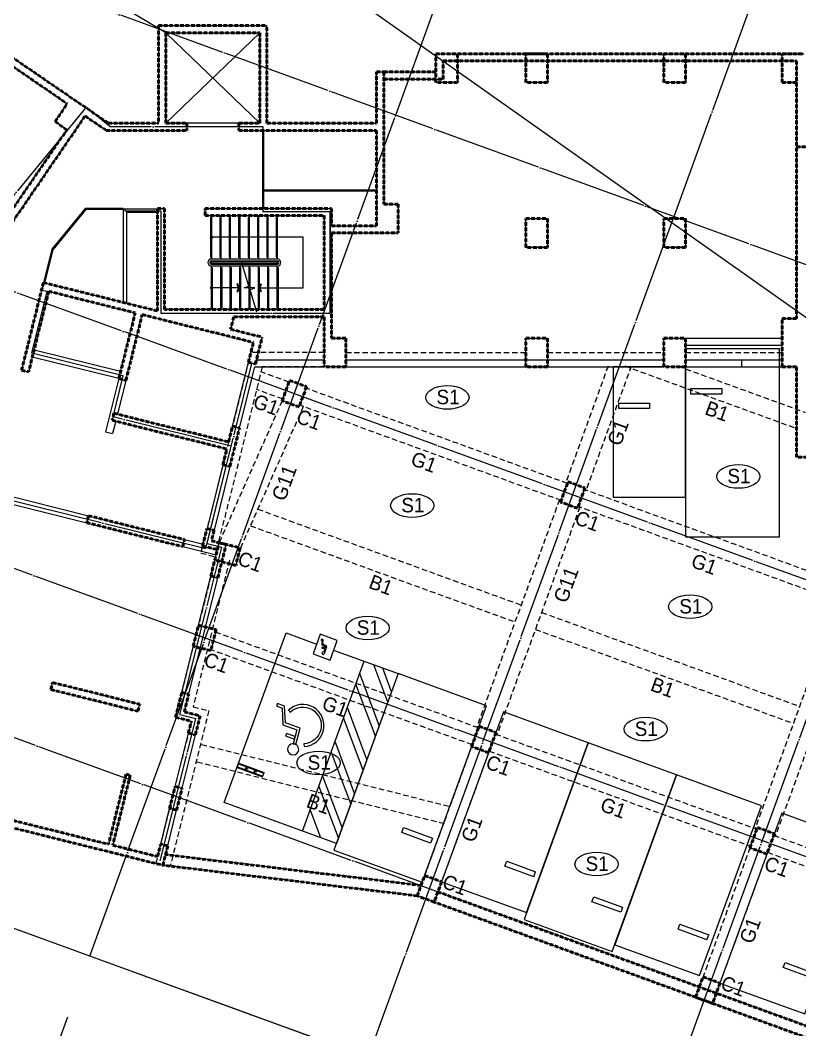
# Model space of a CAD drawing. Extents: x -1102843 to -728745, y -1929973 to -1633103.
# Drawn here: x -1026664 to -1005085, y -1843439 to -1815493 of the extents above; entities that cross this region are included whole.
import ezdxf
from ezdxf.enums import TextEntityAlignment as Align

# ---------------------------------------------------------------- set-up
doc = ezdxf.new("R2010")
doc.units = 0
doc.header["$LTSCALE"] = 100
doc.header["$MEASUREMENT"] = 0
for name, pattern in [('CEN', [62, 60, -1, 0, -1]), ('HID', [2.3, 1.5, -0.8]), ('HIDDEN', [0.375, 0.25, -0.125])]:
    doc.linetypes.add(name, pattern=pattern)
doc.layers.get('0').update_dxf_attribs({"linetype": 'CONTINUOUS'})
doc.layers.get('DEFPOINTS').update_dxf_attribs({"color": 114, "linetype": 'CONTINUOUS'})
for name, color, linetype, plot in [('!!0', 240, 'CONTINUOUS', False), ('!!0-비내력(경량_출력금지)', 91, 'CONTINUOUS', False), ('!!0-비내력벽(조적_출력금지)', 92, 'CONTINUOUS', False), ('DEFPOINT', 135, 'CONTINUOUS', False)]:
    doc.layers.add(name, color=color, linetype=linetype, plot=plot)
for name, color, linetype in [('!!0-BEAM', 6, 'HID'), ('!!0-BEAM-N', 1, 'HIDDEN'), ('!!0-Cen', 174, 'CEN'), ('!!0-COLUMN-N', 2, 'CONTINUOUS'), ('!!0-END', 253, 'CONTINUOUS'), ('!!0-GIRDER', 3, 'HID'), ('!!0-GIRDER-N', 3, 'CONTINUOUS'), ('!!0-OPEN', 1, 'CONTINUOUS'), ('!!0-WALL', 2, 'CONTINUOUS'), ('000_주차라인', 251, 'CONTINUOUS'), ('7DIM', 7, 'CONTINUOUS'), ('Dim', 7, 'CONTINUOUS')]:
    doc.layers.add(name, color=color, linetype=linetype)
doc.layers.add('!!0-하부골조', color=5, linetype='HIDDEN', lineweight=50)
doc.styles.add('굴림', font='gulim.ttc')
doc.styles.add('나눔고딕', font='gulim.ttc')
doc.styles.add('돋움', font='gulim.ttc', dxfattribs={"width": 0.8})
doc.dimstyles.new('DIM1', dxfattribs={"dimscale": 300, "dimtxt": 3, "dimasz": 1, "dimexe": 2, "dimexo": 3, "dimgap": 1.1, "dimtad": 1, "dimdec": 0, "dimdsep": 46, "dimtxsty": '돋움', "dimblk": 'DIMDOT', "dimcen": 1.25, "dimclrd": 256, "dimclre": 7, "dimclrt": 20, "dimadec": 0, "dimazin": 0, "dimtfac": 1, "dimtdec": 0, "dimtix": 1, "dimtmove": 2, "dimatfit": 2, "dimfxl": 1, "dimtolj": 1, "dimarcsym": 0})

# ---------------------------------------------------------------- blocks, each defined once
blk = doc.blocks.new('DIMDOT')
at = {"layer": '7DIM'}
blk.add_line((-1.5, 0), (1.5, 0), dxfattribs=at)
for radius in [0.6, 0.28]:
    blk.add_circle((0, 0), radius, dxfattribs=at)
blk = doc.blocks.new('*D395')
at = {"layer": 'DEFPOINTS', "color": 0, "transparency": 16777216}
for p in [(-1024741, -1841397, 0), (-1017035, -1844201, 0), (-1020113, -1852659)]:
    blk.add_point(p, dxfattribs=at)
at = {"layer": 'Dim', "color": 7, "lineweight": -2, "transparency": 16777216}
for p, q in [((-1025356, -1843088), (-1028229, -1850982)), ((-1017651, -1845893), (-1020524, -1853786))]:
    blk.add_line(p, q, dxfattribs=at)
at = {"layer": 'Dim', "lineweight": -2, "transparency": 16777216}
blk.add_line((-1027255, -1850059), (-1020677, -1852453), dxfattribs=at)
at = {"layer": 'Dim', "lineweight": -2, "transparency": 16777216, "xscale": 600, "yscale": 600, "zscale": 600}
for p, rotation in [((-1027819, -1849854), 160.0000000027658), ((-1020113, -1852659), 340.0000000027657)]:
    blk.add_blockref('DIMDOT', p, dxfattribs=dict(at, rotation=rotation))
at = {"layer": 'Dim', "color": 3, "transparency": 16777216, "insert": (-1023483, -1849930), "char_height": 1500, "attachment_point": 5, "rotation": 340, "style": '굴림'}
blk.add_mtext('\\A1;8200', dxfattribs=at)
blk = doc.blocks.new('*D399')
at = {"layer": 'DEFPOINTS', "color": 0, "transparency": 16777216}
for p in [(-1024741, -1841397, 0), (-920247, -1879429, 0), (-924693, -1891645)]:
    blk.add_point(p, dxfattribs=at)
at = {"layer": 'Dim', "color": 7, "lineweight": -2, "transparency": 16777216}
for p, q in [((-1025356, -1843088), (-1029597, -1854740)), ((-920862, -1881121), (-925103, -1892773))]:
    blk.add_line(p, q, dxfattribs=at)
at = {"layer": 'Dim', "lineweight": -2, "transparency": 16777216}
blk.add_line((-1028623, -1853818), (-925257, -1891440), dxfattribs=at)
at = {"layer": 'Dim', "lineweight": -2, "transparency": 16777216, "xscale": 600, "yscale": 600, "zscale": 600}
for p, rotation in [((-1029187, -1853613), 160.0000000027339), ((-924693, -1891645), 340.0000000027339)]:
    blk.add_blockref('DIMDOT', p, dxfattribs=dict(at, rotation=rotation))
at = {"layer": 'Dim', "color": 3, "transparency": 16777216, "insert": (-976457, -1871303), "char_height": 1500, "attachment_point": 5, "rotation": 340, "style": '굴림'}
blk.add_mtext('\\A1;111200', dxfattribs=at)

msp = doc.modelspace()

# ---------------------------------------------------------------- linework, layer by layer
at = {"layer": '!!0', "color": 7}
msp.add_line((-1102843, -1754472.2), (-854660.4, -1929972.8), dxfattribs=at)
at = {"layer": '!!0'}
msp.add_line((-1022634.5, -1815841.7, 0), (-1096727, -1771479.9), dxfattribs=at)
at = {"layer": '!!0-BEAM'}
for p, q in [((-1009924.3, -1825064.1, 0), (-1005177.5, -1826791.8, 0)), ((-1008462.4, -1825064.1, 0), (-1004935.5, -1826347.9, 0)), ((-1020089, -1829026.6, 0), (-1012797.2, -1831680.6, 0)), ((-1020292.6, -1829484.6, 0), (-1012968.2, -1832150.4, 0)), ((-1012233.4, -1831885.8, 0), (-1005091.8, -1834485.1, 0)), ((-1012404.4, -1832355.6, 0), (-1005262.8, -1834955, 0)), ((-1014800.4, -1837253.9, 0), (-1021674.6, -1835540, 0)), ((-1014921.3, -1837739.1, 0), (-1021795.6, -1836025.1, 0))]:
    msp.add_line(p, q, dxfattribs=at)
at = {"layer": '!!0-Cen', "ltscale": 0.5}
for p, q in [((-1024740.6, -1841396.7, 0), (-1004835.1, -1786706.6, 0)), ((-1017035.1, -1844201.3, 0), (-997129.6, -1789511.2, 0)), ((-1009329.7, -1847005.8, 0), (-989424.1, -1792315.7, 0)), ((-907444.7, -1857734.5, 0), (-1040420.6, -1809335.2, 0)), ((-910249.2, -1865440, 0), (-1043225.1, -1817040.7, 0)), ((-1018087.5, -1820801.7, 0), (-1018087.5, -1823601.7, 0)), ((-912711.8, -1872205.8, 0), (-1045687.7, -1823806.5, 0)), ((-1021492.8, -1829974.3), (-1020250.5, -1824991.7)), ((-991280.9, -1848291.4, 0), (-1047192.6, -1827941.2, 0)), ((-1022241.7, -1834714), (-1021085.3, -1830075.9)), ((-1021492.8, -1829974.3), (-1021085.3, -1830075.9)), ((-1022787.2, -1838762.2), (-1021805, -1834822.8)), ((-1022241.7, -1834714), (-1021805, -1834822.8)), ((-918358, -1880116.8, 0), (-1023951.3, -1841684, 0))]:
    msp.add_line(p, q, dxfattribs=at)
at = {"layer": '!!0-Cen', "ltscale": 0.5, "elevation": 0}
msp.add_lwpolyline([(-1027331.4, -1828673.2), (-1021529.1, -1830119.9), (-1020822.7, -1827286.6), (-1024092.6, -1826471.3), (-1023810.7, -1825340.9), (-1026343.2, -1824709.5), (-1025918.6, -1823006.7), (-1026059.3, -1822971.6), (-1025777.1, -1821839.5), (-1024854.9, -1820716.7), (-1023767.5, -1820716.7), (-1023767.5, -1820766.7), (-1022767.5, -1820766.7), (-1022767.5, -1823601.7), (-1018087.5, -1823601.7), (-1018087.5, -1820801.7), (-1019934.5, -1820801.7), (-1019934.5, -1818441.7), (-1024173.8, -1818441.7), (-1024836.4, -1817897.5), (-1027153, -1820718.1)], dxfattribs=at)
at = {"layer": '!!0-END'}
for p, q in [((-1021367.5, -1820901.7, 0), (-1021367.5, -1822101.7, 0)), ((-1021107.5, -1820901.7, 0), (-1021107.5, -1822101.7, 0)), ((-1020847.5, -1820901.7, 0), (-1020847.5, -1822101.7, 0)), ((-1020587.5, -1820901.7, 0), (-1020587.5, -1822101.7, 0)), ((-1020327.5, -1820901.7, 0), (-1020327.5, -1822101.7, 0)), ((-1020067.5, -1820901.7, 0), (-1020067.5, -1822101.7, 0)), ((-1019807.5, -1820901.7, 0), (-1019807.5, -1822101.7, 0)), ((-1019547.5, -1820901.7, 0), (-1019547.5, -1822101.7, 0)), ((-1021367.5, -1822101.7, 0), (-1019547.5, -1822101.7, 0)), ((-1021367.5, -1822251.7, 0), (-1021367.5, -1822151.7, 0)), ((-1021367.5, -1822151.7, 0), (-1019547.5, -1822151.7, 0)), ((-1019547.5, -1822176.7, 0), (-1021367.5, -1822176.7, 0)), ((-1019547.5, -1822226.7, 0), (-1021367.5, -1822226.7, 0)), ((-1019547.5, -1822251.7, 0), (-1021367.5, -1822251.7, 0)), ((-1019547.5, -1822301.7, 0), (-1021367.5, -1822301.7, 0)), ((-1021367.5, -1823501.7, 0), (-1021367.5, -1822301.7, 0)), ((-1021107.5, -1822176.7, 0), (-1021107.5, -1822151.7, 0)), ((-1021107.5, -1822226.7, 0), (-1021107.5, -1822251.7, 0)), ((-1021107.5, -1823501.7, 0), (-1021107.5, -1822301.7, 0)), ((-1020847.5, -1822176.7, 0), (-1020847.5, -1822151.7, 0)), ((-1020847.5, -1822226.7, 0), (-1020847.5, -1822251.7, 0)), ((-1020847.5, -1823501.7, 0), (-1020847.5, -1822301.7, 0)), ((-1020587.5, -1822176.7, 0), (-1020587.5, -1822151.7, 0)), ((-1020587.5, -1822226.7, 0), (-1020587.5, -1822251.7, 0)), ((-1020587.5, -1823501.7, 0), (-1020587.5, -1822301.7, 0)), ((-1020327.5, -1822176.7, 0), (-1020327.5, -1822151.7, 0)), ((-1020327.5, -1822226.7, 0), (-1020327.5, -1822251.7, 0)), ((-1020327.5, -1823501.7, 0), (-1020327.5, -1822301.7, 0)), ((-1020067.5, -1822176.7, 0), (-1020067.5, -1822151.7, 0)), ((-1020067.5, -1822226.7, 0), (-1020067.5, -1822251.7, 0)), ((-1020067.5, -1823501.7, 0), (-1020067.5, -1822301.7, 0)), ((-1019807.5, -1822176.7, 0), (-1019807.5, -1822151.7, 0)), ((-1019807.5, -1822226.7, 0), (-1019807.5, -1822251.7, 0)), ((-1019807.5, -1823501.7, 0), (-1019807.5, -1822301.7, 0)), ((-1019547.5, -1822151.7, 0), (-1019547.5, -1822251.7, 0)), ((-1019547.5, -1823501.7, 0), (-1019547.5, -1822301.7, 0)), ((-1020587.5, -1822901.7, 0), (-1021367.5, -1822901.7, 0))]:
    msp.add_line(p, q, dxfattribs=at)
at = {"layer": '!!0-END', "elevation": 0}
for points in [[(-1022634.5, -1815841.7), (-1020034.5, -1815841.7), (-1020034.5, -1818341.7), (-1022634.5, -1818341.7)], [(-1020664.9, -1823001.4), (-1020637.5, -1823013.6), (-1020587.5, -1822901.7), (-1020637.5, -1822789.8), (-1020664.9, -1822802.1), (-1020620.4, -1822901.7)], [(-1019990.1, -1823001.4), (-1020017.5, -1823013.6), (-1020067.5, -1822901.7), (-1020017.5, -1822789.8), (-1019990.1, -1822802.1), (-1020034.6, -1822901.7)]]:
    msp.add_lwpolyline(points, close=True, dxfattribs=at)
for points in [[(-1021367.5, -1820951.7), (-1021397.5, -1820951.7), (-1021397.5, -1822051.7), (-1021367.5, -1822051.7)], [(-1021107.5, -1820951.7), (-1021137.5, -1820951.7), (-1021137.5, -1822051.7), (-1021107.5, -1822051.7)], [(-1020847.5, -1820951.7), (-1020877.5, -1820951.7), (-1020877.5, -1822051.7), (-1020847.5, -1822051.7)], [(-1020587.5, -1820951.7), (-1020617.5, -1820951.7), (-1020617.5, -1822051.7), (-1020587.5, -1822051.7)], [(-1020327.5, -1820951.7), (-1020357.5, -1820951.7), (-1020357.5, -1822051.7), (-1020327.5, -1822051.7)], [(-1020067.5, -1820951.7), (-1020097.5, -1820951.7), (-1020097.5, -1822051.7), (-1020067.5, -1822051.7)], [(-1019807.5, -1820951.7), (-1019837.5, -1820951.7), (-1019837.5, -1822051.7), (-1019807.5, -1822051.7)], [(-1019547.5, -1820951.7), (-1019577.5, -1820951.7), (-1019577.5, -1822051.7), (-1019547.5, -1822051.7)], [(-1020067.5, -1822901.7), (-1018835, -1822901.7), (-1018835, -1821501.7), (-1021367.5, -1821501.7)], [(-1021367.5, -1823451.7), (-1021337.5, -1823451.7), (-1021337.5, -1822351.7), (-1021367.5, -1822351.7)], [(-1021107.5, -1823451.7), (-1021077.5, -1823451.7), (-1021077.5, -1822351.7), (-1021107.5, -1822351.7)], [(-1020847.5, -1823451.7), (-1020817.5, -1823451.7), (-1020817.5, -1822351.7), (-1020847.5, -1822351.7)], [(-1020587.5, -1823451.7), (-1020557.5, -1823451.7), (-1020557.5, -1822351.7), (-1020587.5, -1822351.7)], [(-1020111.8, -1823576.7), (-1020302.3, -1822951.7), (-1020167.5, -1822901.7), (-1020467.5, -1822901.7), (-1020332.7, -1822851.7), (-1020538.4, -1822176.7)], [(-1020327.5, -1823451.7), (-1020297.5, -1823451.7), (-1020297.5, -1822351.7), (-1020327.5, -1822351.7)], [(-1020067.5, -1823451.7), (-1020037.5, -1823451.7), (-1020037.5, -1822351.7), (-1020067.5, -1822351.7)], [(-1019807.5, -1823451.7), (-1019777.5, -1823451.7), (-1019777.5, -1822351.7), (-1019807.5, -1822351.7)], [(-1019547.5, -1823451.7), (-1019517.5, -1823451.7), (-1019517.5, -1822351.7), (-1019547.5, -1822351.7)]]:
    msp.add_lwpolyline(points, dxfattribs=at)
at = {"layer": '!!0-END'}
for centre in [(-1021367.5, -1821501.7, 0), (-1021367.5, -1822901.7, 0)]:
    msp.add_circle(centre, 30, dxfattribs=at)
for centre, radius, start, end in [((-1021367.5, -1822201.7, 0), 100, 90, 270), ((-1021367.5, -1822201.7, 0), 50, 90, 270), ((-1019547.5, -1822201.7, 0), 100, 270, 90), ((-1019547.5, -1822201.7, 0), 50, 270, 90)]:
    msp.add_arc(centre, radius, start, end, dxfattribs=at)
at = {"layer": '!!0-GIRDER'}
for p, q in [((-1017647.5, -1824691.7, 0), (-1012667.5, -1824691.7, 0)), ((-1012067.5, -1824691.7, 0), (-1008847.5, -1824691.7, 0)), ((-1008247.5, -1824691.7, 0), (-1005577.5, -1824691.7, 0)), ((-1017647.5, -1825091.7, 0), (-1012667.5, -1825091.7, 0)), ((-1012067.5, -1825091.7, 0), (-1008847.5, -1825091.7, 0)), ((-1010389.9, -1825066.5, 0), (-1011566, -1828297.7, 0)), ((-1009751.4, -1825066.5, 0), (-1011002.1, -1828502.9, 0)), ((-1008247.5, -1825091.7, 0), (-1005577.5, -1825091.7, 0)), ((-1019224.5, -1825510.2, 0), (-1020000.2, -1825227.9, 0)), ((-1011519, -1828314.8, 0), (-1018754.6, -1825681.2, 0)), ((-1019395.5, -1825980.1, 0), (-1020121.8, -1825715.7, 0)), ((-1011690, -1828784.6, 0), (-1018925.6, -1826151.1, 0)), ((-1003813.5, -1831119.3, 0), (-1011049.1, -1828485.8, 0)), ((-1011737, -1828767.5, 0), (-1014028.5, -1835063.5, 0)), ((-1011173.2, -1828972.7, 0), (-1013464.7, -1835268.7, 0)), ((-1003984.5, -1831589.2, 0), (-1011220.1, -1828955.6, 0)), ((-1004031.5, -1831572.1, 0), (-1006323, -1837868, 0)), ((-1003467.7, -1831777.3, 0), (-1005759.2, -1838073.2, 0)), ((-1013981.5, -1835080.6, 0), (-1021260.3, -1832431.3, 0)), ((-1014152.5, -1835550.4, 0), (-1021381.9, -1832919.1)), ((-1013511.7, -1835251.6, 0), (-1006276, -1837885.1, 0)), ((-1014169.6, -1835597.4, 0), (-1015469.3, -1839168.2, 0)), ((-1013699.8, -1835768.4, 0), (-1014999.5, -1839339.2, 0)), ((-1013682.7, -1835721.4, 0), (-1006447.1, -1838355, 0)), ((-1005806.2, -1838056.1, 0), (-998570.6, -1840689.7, 0)), ((-1006464.2, -1838402, 0), (-1007763.8, -1841972.8, 0)), ((-1005977.2, -1838526, 0), (-998741.6, -1841159.5, 0)), ((-1005994.3, -1838573, 0), (-1007294, -1842143.8, 0))]:
    msp.add_line(p, q, dxfattribs=at)
at = {"layer": '!!0-GIRDER', "elevation": 0}
for points in [[(-1018247.5, -1824691.7), (-1020278.7, -1824691.7), (-1021662.4, -1830241.2), (-1021254.9, -1830342.8)], [(-1018247.5, -1825091.7), (-1019966.2, -1825091.7), (-1021177.5, -1829949.9), (-1020770, -1830051.5)], [(-1019412.6, -1826027), (-1021158.1, -1829954.7)], [(-1018827, -1826186.9), (-1020588.6, -1830150.6)], [(-1021279.1, -1830439.9), (-1022362.9, -1834786.8), (-1021926.2, -1834895.7), (-1022908.4, -1838835.1)], [(-1020866.8, -1830439.9), (-1021878, -1834495.4), (-1021441.4, -1834604.3), (-1022520.3, -1838931.8)]]:
    msp.add_lwpolyline(points, dxfattribs=at)
at = {"layer": '!!0-OPEN'}
for p, q in [((-1020034.5, -1818341.7, 0), (-1022634.5, -1815841.7, 0)), ((-1022634.5, -1818341.7, 0), (-1020034.5, -1815841.7, 0))]:
    msp.add_line(p, q, dxfattribs=at)
at = {"layer": '!!0-WALL'}
for p, q in [((-1035701.8, -1810482.5, 0), (-1024222.3, -1818341.7, 0)), ((-1029469.5, -1814991.7, 0), (-1025360.2, -1817805, 0)), ((-1022834.5, -1815641.7, 0), (-1022834.5, -1818341.7, 0)), ((-1022834.5, -1815641.7, 0), (-1019834.5, -1815641.7, 0)), ((-1019834.5, -1818341.7, 0), (-1019834.5, -1815641.7, 0)), ((-1022634.5, -1815841.7, 0), (-1022634.5, -1818341.7, 0)), ((-1022634.5, -1815841.7, 0), (-1020034.5, -1815841.7, 0)), ((-1020034.5, -1818341.7, 0), (-1020034.5, -1815841.7, 0)), ((-1015157.5, -1816921.7), (-1015157.5, -1816421.7)), ((-1015157.5, -1816421.7), (-1004977.5, -1816421.7)), ((-1015157.5, -1816921.7), (-1015157.5, -1816421.7)), ((-1015157.5, -1816421.7), (-1004977.5, -1816421.7)), ((-1015157.5, -1817221.7, 0), (-1015157.5, -1816421.7, 0)), ((-1015157.5, -1816421.7, 0), (-1014557.5, -1816421.7, 0)), ((-1014557.5, -1816421.7, 0), (-1014557.5, -1817221.7, 0)), ((-1012667.5, -1816421.7, 0), (-1012067.5, -1816421.7, 0)), ((-1012667.5, -1817221.7, 0), (-1012667.5, -1816421.7, 0)), ((-1012067.5, -1816421.7, 0), (-1012067.5, -1817221.7, 0)), ((-1008847.5, -1816421.7, 0), (-1008247.5, -1816421.7, 0)), ((-1008847.5, -1817221.7, 0), (-1008847.5, -1816421.7, 0)), ((-1008247.5, -1816421.7, 0), (-1008247.5, -1817221.7, 0)), ((-1005577.5, -1817221.7, 0), (-1005577.5, -1816421.7, 0)), ((-1005577.5, -1816421.7, 0), (-1004977.5, -1816421.7, 0)), ((-1014957.5, -1817121.7), (-1014957.5, -1816621.7)), ((-1014957.5, -1816621.7), (-1005177.5, -1816621.7)), ((-1014557.5, -1816621.7), (-1012667.5, -1816621.7)), ((-1012067.5, -1816621.7), (-1008847.5, -1816621.7)), ((-1008247.5, -1816621.7), (-1005577.5, -1816621.7)), ((-1005177.5, -1816621.7), (-1005177.5, -1819001.7)), ((-1016797.5, -1818341.7, 0), (-1016797.5, -1816921.7, 0)), ((-1016797.5, -1816921.7, 0), (-1016597.5, -1816921.7, 0)), ((-1016597.5, -1816921.7), (-1015157.5, -1816921.7)), ((-1016597.5, -1816921.7), (-1015157.5, -1816921.7)), ((-1016597.5, -1816921.7, 0), (-1016597.5, -1820581.7, 0)), ((-1016597.5, -1817121.7), (-1014957.5, -1817121.7)), ((-1014557.5, -1817221.7, 0), (-1015157.5, -1817221.7, 0)), ((-1012067.5, -1817221.7, 0), (-1012667.5, -1817221.7, 0)), ((-1008247.5, -1817221.7, 0), (-1008847.5, -1817221.7, 0)), ((-1005177.5, -1817221.7, 0), (-1005577.5, -1817221.7, 0)), ((-1005177.5, -1817221.7, 0), (-1005177.5, -1823751.7, 0)), ((-1025699.2, -1818300.1, 0), (-1025360.2, -1817805, 0)), ((-1026961, -1821205.3, 0), (-1024865.2, -1818144, 0)), ((-1024865.2, -1818144, 0), (-1024284.2, -1818541.7, 0)), ((-1025369.1, -1818526.1, 0), (-1025699.2, -1818300.1, 0)), ((-1024222.3, -1818341.7, 0), (-1022834.5, -1818341.7, 0)), ((-1022634.5, -1818341.7, 0), (-1022054.5, -1818341.7, 0)), ((-1022054.5, -1818341.7, 0), (-1022054.5, -1818541.7, 0)), ((-1020614.5, -1818341.7, 0), (-1020034.5, -1818341.7, 0)), ((-1020614.5, -1818341.7, 0), (-1020614.5, -1818541.7, 0)), ((-1019834.5, -1818341.7, 0), (-1016797.5, -1818341.7, 0)), ((-1027013.1, -1820927.3, 0), (-1025369.1, -1818526.1, 0)), ((-1024284.2, -1818541.7, 0), (-1022054.5, -1818541.7, 0)), ((-1020614.5, -1818541.7, 0), (-1016797.5, -1818541.7, 0)), ((-1016797.5, -1818541.7, 0), (-1016797.5, -1821181.7, 0)), ((-1005177.5, -1819001.7), (-998277.5, -1819001.7)), ((-1016597.5, -1820581.7, 0), (-1016197.5, -1820581.7, 0)), ((-1016197.5, -1820581.7, 0), (-1016197.5, -1821381.7, 0)), ((-1022867.5, -1823540.7, 0), (-1022867.5, -1820701.7, 0)), ((-1022867.5, -1820701.7, 0), (-1022667.5, -1820701.7, 0)), ((-1022667.5, -1823501.7, 0), (-1022667.5, -1820701.7, 0)), ((-1021547.5, -1820901.7, 0), (-1021547.5, -1820701.7, 0)), ((-1021547.5, -1820701.7, 0), (-1018047.5, -1820701.7, 0)), ((-1021547.5, -1820901.7, 0), (-1018247.5, -1820901.7, 0)), ((-1018247.5, -1820901.7, 0), (-1018247.5, -1821181.7, 0)), ((-1018047.5, -1820701.7, 0), (-1018047.5, -1821181.7, 0)), ((-1018247.5, -1821181.7, 0), (-1018247.5, -1823501.7, 0)), ((-1018047.5, -1821181.7, 0), (-1016797.5, -1821181.7, 0)), ((-1012667.5, -1820981.7, 0), (-1012067.5, -1820981.7, 0)), ((-1012667.5, -1821781.7, 0), (-1012667.5, -1820981.7, 0)), ((-1012067.5, -1820981.7, 0), (-1012067.5, -1821781.7, 0)), ((-1008847.5, -1820981.7, 0), (-1008247.5, -1820981.7, 0)), ((-1008847.5, -1821781.7, 0), (-1008847.5, -1820981.7, 0)), ((-1008247.5, -1820981.7, 0), (-1008247.5, -1821781.7, 0)), ((-1018047.5, -1821381.7, 0), (-1018047.5, -1824291.7, 0)), ((-1018047.5, -1821381.7, 0), (-1016197.5, -1821381.7, 0)), ((-1012067.5, -1821781.7, 0), (-1012667.5, -1821781.7, 0)), ((-1008247.5, -1821781.7, 0), (-1008847.5, -1821781.7, 0)), ((-1026020.6, -1822754.5, 0), (-1026625.5, -1825180.2, 0)), ((-1026020.6, -1822754.5, 0), (-1022867.5, -1823540.7, 0)), ((-1025875, -1822996.9, 0), (-1026431.4, -1825228.6, 0)), ((-1025875, -1822996.9, 0), (-1023478.3, -1823594.5, 0)), ((-1023931.9, -1825413.8, 0), (-1023478.3, -1823594.5, 0)), ((-1023737.9, -1825462.2, 0), (-1023284.3, -1823642.9, 0)), ((-1023284.3, -1823642.9, 0), (-1020208.4, -1824409.8, 0)), ((-1018247.5, -1823501.7, 0), (-1022667.5, -1823501.7, 0)), ((-1020753.3, -1823701.7, 0), (-1020839.3, -1824046.3, 0)), ((-1018247.5, -1823701.7, 0), (-1020753.3, -1823701.7, 0)), ((-1018247.5, -1823701.7, 0), (-1018247.5, -1825091.7, 0)), ((-1005577.5, -1825091.7, 0), (-1005577.5, -1823751.7, 0)), ((-1005577.5, -1823751.7, 0), (-1005177.5, -1823751.7, 0)), ((-1020839.3, -1824046.3, 0), (-1019966, -1824264.1, 0)), ((-1020152.3, -1825011.2, 0), (-1019966, -1824264.1, 0)), ((-1018047.5, -1824291.7, 0), (-1017647.5, -1824291.7, 0)), ((-1017647.5, -1824291.7, 0), (-1017647.5, -1825091.7, 0)), ((-1012667.5, -1824291.7, 0), (-1012067.5, -1824291.7, 0)), ((-1012667.5, -1825091.7, 0), (-1012667.5, -1824291.7, 0)), ((-1012067.5, -1824291.7, 0), (-1012067.5, -1825091.7, 0)), ((-1008847.5, -1824291.7, 0), (-1008247.5, -1824291.7, 0)), ((-1008847.5, -1825091.7, 0), (-1008847.5, -1824291.7, 0)), ((-1008247.5, -1824291.7, 0), (-1008247.5, -1825091.7, 0)), ((-1020346.3, -1824962.8, 0), (-1020208.4, -1824409.8, 0)), ((-1020346.3, -1824962.8, 0), (-1020152.3, -1825011.2, 0)), ((-1017647.5, -1825091.7, 0), (-1018247.5, -1825091.7, 0)), ((-1012067.5, -1825091.7, 0), (-1012667.5, -1825091.7, 0)), ((-1008247.5, -1825091.7, 0), (-1008847.5, -1825091.7, 0)), ((-1005177.5, -1825091.7, 0), (-1005577.5, -1825091.7, 0)), ((-1005177.5, -1825091.7, 0), (-1005177.5, -1827591.7, 0)), ((-1026625.5, -1825180.2, 0), (-1026431.4, -1825228.6, 0)), ((-1023931.9, -1825413.8, 0), (-1023737.9, -1825462.2, 0)), ((-1019412.6, -1826027, 0), (-1019207.4, -1825463.2, 0)), ((-1019207.4, -1825463.2, 0), (-1018737.5, -1825634.2, 0)), ((-1018737.5, -1825634.2, 0), (-1018942.7, -1826198.1, 0)), ((-1018942.7, -1826198.1, 0), (-1019412.6, -1826027, 0)), ((-1024068.4, -1826374.3, 0), (-1024116.8, -1826568.4, 0)), ((-1024068.4, -1826374.3, 0), (-1020895.5, -1827165.4, 0)), ((-1024116.8, -1826568.4, 0), (-1020943.9, -1827359.5, 0)), ((-1020895.5, -1827165.4, 0), (-1020786.6, -1826728.8, 0)), ((-1020858.7, -1827844.5, 0), (-1020592.6, -1826777.1, 0)), ((-1020786.6, -1826728.8, 0), (-1020592.6, -1826777.1, 0)), ((-1021052.8, -1827796.1, 0), (-1020943.9, -1827359.5, 0)), ((-1004577.5, -1827591.7, 0), (-1005177.5, -1827591.7, 0)), ((-1021052.8, -1827796.1, 0), (-1020858.7, -1827844.5, 0)), ((-1011707.1, -1828831.6, 0), (-1011501.9, -1828267.8, 0)), ((-1011501.9, -1828267.8, 0), (-1011032, -1828438.8, 0)), ((-1011032, -1828438.8, 0), (-1011237.2, -1829002.6, 0)), ((-1011237.2, -1829002.6, 0), (-1011707.1, -1828831.6, 0)), ((-1024774.8, -1829207.6, 0), (-1024823.2, -1829401.6, 0)), ((-1024774.8, -1829207.6, 0), (-1022116.2, -1829870.4, 0)), ((-1024823.2, -1829401.6, 0), (-1022164.6, -1830064.5, 0)), ((-1021614, -1830047.2, 0), (-1021493.1, -1829562, 0)), ((-1021493.1, -1829562, 0), (-1021299, -1829610.4, 0)), ((-1021299, -1829610.4, 0), (-1021371.6, -1829901.5, 0)), ((-1022164.6, -1830064.5, 0), (-1022116.2, -1829870.4, 0)), ((-1021371.6, -1829901.5, 0), (-1020964, -1830003.1, 0)), ((-1021614, -1830047.2, 0), (-1021206.5, -1830148.8, 0)), ((-1021387.9, -1830876.5, 0), (-1021206.5, -1830148.8, 0)), ((-1021193.9, -1830924.9, 0), (-1020964, -1830003.1, 0)), ((-1021387.9, -1830876.5, 0), (-1021193.9, -1830924.9, 0)), ((-1025814.6, -1834018.9, 0), (-1025766.3, -1833824.9, 0)), ((-1025814.6, -1834018.9, 0), (-1023403.5, -1834620.1, 0)), ((-1025766.3, -1833824.9, 0), (-1023355.1, -1834426, 0)), ((-1022362.9, -1834786.8, 0), (-1022191.1, -1834097.9, 0)), ((-1022191.1, -1834097.9, 0), (-1021997.1, -1834146.3, 0)), ((-1022120.4, -1834641.1, 0), (-1021997.1, -1834146.3, 0)), ((-1023403.5, -1834620.1, 0), (-1023355.1, -1834426, 0)), ((-1022120.4, -1834641.1, 0), (-1021683.8, -1834750, 0)), ((-1022362.9, -1834786.8, 0), (-1021926.2, -1834895.7, 0)), ((-1022008.5, -1835225.6, 0), (-1021926.2, -1834895.7, 0)), ((-1021814.4, -1835273.9, 0), (-1021683.8, -1834750, 0)), ((-1014169.6, -1835597.4, 0), (-1013964.4, -1835033.6, 0)), ((-1013964.4, -1835033.6, 0), (-1013494.6, -1835204.6, 0)), ((-1013494.6, -1835204.6, 0), (-1013699.8, -1835768.4, 0)), ((-1022008.5, -1835225.6, 0), (-1021814.4, -1835273.9, 0)), ((-1013699.8, -1835768.4, 0), (-1014169.6, -1835597.4, 0)), ((-1023734.6, -1836361.7, 0), (-1024218.5, -1838302.3, 0)), ((-1023618.2, -1836390.7, 0), (-1024102, -1838331.3, 0)), ((-1023734.6, -1836361.7, 0), (-1023618.2, -1836390.7, 0)), ((-1031175.4, -1836773.9, 0), (-1022714.4, -1838883.4, 0)), ((-1030932.9, -1836628.2, 0), (-1024218.5, -1838302.3, 0)), ((-1022528.6, -1837311.7, 0), (-1022376.2, -1836700.4, 0)), ((-1022376.2, -1836700.4, 0), (-1022182.2, -1836748.8, 0)), ((-1022334.6, -1837360.1, 0), (-1022182.2, -1836748.8, 0)), ((-1022334.6, -1837360.1, 0), (-1022528.6, -1837311.7, 0)), ((-1024102, -1838331.3, 0), (-1022860.1, -1838641, 0)), ((-1022860.1, -1838641, 0), (-1022775.4, -1838301.4, 0)), ((-1022581.3, -1838349.8, 0), (-1022775.4, -1838301.4, 0)), ((-1022714.4, -1838883.4, 0), (-1022581.3, -1838349.8, 0)), ((-1015569.2, -1839442.6, 0), (-1022641.2, -1838590.1)), ((-1015674.5, -1839732, 0), (-1022714.4, -1838883.4)), ((-1015674.5, -1839732, 0), (-1015469.3, -1839168.2, 0)), ((-1015469.3, -1839168.2, 0), (-1014999.5, -1839339.2, 0)), ((-1014999.5, -1839339.2, 0), (-1015204.7, -1839903.1, 0)), ((-968361, -1856633.5, 0), (-1015102.1, -1839621.1, 0)), ((-1015204.7, -1839903.1, 0), (-1015674.5, -1839732, 0)), ((-918886.2, -1874960.1, 0), (-1015204.7, -1839903.1, 0)), ((-1007969, -1842536.6, 0), (-1007763.8, -1841972.8, 0)), ((-1007763.8, -1841972.8, 0), (-1007294, -1842143.8, 0)), ((-1007294, -1842143.8, 0), (-1007499.2, -1842707.6, 0)), ((-1007499.2, -1842707.6, 0), (-1007969, -1842536.6, 0))]:
    msp.add_line(p, q, dxfattribs=at)
at = {"layer": '!!0-WALL', "elevation": 0}
for points in [[(-1021279.1, -1830439.9), (-1021158.1, -1829954.7), (-1020575.9, -1830099.9), (-1020696.9, -1830585), (-1021279.1, -1830439.9)], [(-1021727.8, -1832239.8), (-1021242.7, -1832360.8), (-1021387.8, -1832942.9), (-1021873, -1832822), (-1021727.8, -1832239.8)], [(-1006258.9, -1837838.1), (-1005789.1, -1838009.2), (-1005994.3, -1838573), (-1006464.2, -1838402), (-1006258.9, -1837838.1)]]:
    msp.add_lwpolyline(points, dxfattribs=at)
at = {"layer": '!!0-비내력(경량_출력금지)'}
for p, q in [((-1019949.5, -1820701.7, 0), (-1019949.5, -1818541.7, 0)), ((-1019919.5, -1820701.7, 0), (-1019919.5, -1818541.7, 0)), ((-1019949.5, -1820186.7, 0), (-1016797.5, -1820186.7, 0)), ((-1019919.5, -1820216.7, 0), (-1016797.5, -1820216.7, 0)), ((-1024862, -1820701.7, 0), (-1025790.8, -1821832.6, 0)), ((-1024847.8, -1820731.7, 0), (-1025763.3, -1821846.4, 0)), ((-1023812.5, -1820701.7, 0), (-1024862, -1820701.7, 0)), ((-1023812.5, -1820731.7, 0), (-1024847.8, -1820731.7, 0)), ((-1025790.8, -1821832.6, 0), (-1026020.6, -1822754.5, 0)), ((-1025763.3, -1821846.4, 0), (-1025991.5, -1822761.7, 0))]:
    msp.add_line(p, q, dxfattribs=at)
at = {"layer": '!!0-비내력벽(조적_출력금지)'}
for p, q in [((-1022867.5, -1820721.7, 0), (-1023812.5, -1820721.7, 0)), ((-1023812.5, -1820721.7, 0), (-1023812.5, -1823305, 0)), ((-1022867.5, -1820811.7, 0), (-1023722.5, -1820811.7, 0)), ((-1023722.5, -1820811.7, 0), (-1023722.5, -1823327.5, 0)), ((-1008247.5, -1824291.7, 0), (-1005577.5, -1824291.7, 0)), ((-1008247.5, -1824491.7, 0), (-1005577.5, -1824491.7, 0)), ((-1023931.9, -1825413.8, 0), (-1026328.6, -1824816.2, 0)), ((-1023883.6, -1825219.7, 0), (-1026280.2, -1824622.2, 0)), ((-1020786.6, -1826728.8), (-1020346.3, -1824962.8)), ((-1020592.6, -1826777.1), (-1020172.4, -1825091.7)), ((-1020172.4, -1825091.7), (-1018247.5, -1825091.7)), ((-1020122.5, -1824891.7), (-1018247.5, -1824891.7)), ((-1017647.5, -1824891.7, 0), (-1008847.5, -1824891.7, 0)), ((-1017647.5, -1824891.7, 0), (-1012667.5, -1824891.7, 0)), ((-1017647.5, -1825091.7, 0), (-1008847.5, -1825091.7, 0)), ((-1017647.5, -1825091.7, 0), (-1008847.5, -1825091.7, 0)), ((-1017647.5, -1825091.7, 0), (-1012667.5, -1825091.7, 0)), ((-1010947.5, -1824891.7, 0), (-1008847.5, -1824891.7, 0)), ((-1010947.5, -1825091.7, 0), (-1008847.5, -1825091.7, 0)), ((-1008247.5, -1824891.7, 0), (-1005577.5, -1824891.7, 0)), ((-1008247.5, -1825091.7, 0), (-1005577.5, -1825091.7, 0)), ((-1006697.5, -1824891.7, 0), (-1006697.5, -1825091.7, 0)), ((-1023931.9, -1825413.8, 0), (-1024298.5, -1826883.8, 0)), ((-1023737.9, -1825462.2, 0), (-1023971.3, -1826398.5, 0)), ((-1024019.7, -1826592.6, 0), (-1024104.4, -1826932.2, 0)), ((-1024298.5, -1826883.8, 0), (-1024104.4, -1826932.2, 0)), ((-1021052.8, -1827796.1), (-1021493.1, -1829562)), ((-1020858.7, -1827844.5), (-1021299, -1829610.4)), ((-1027510.9, -1828731.5, 0), (-1024823.2, -1829401.6, 0)), ((-1027268.4, -1828585.8, 0), (-1024774.8, -1829207.6, 0)), ((-1022116.2, -1829870.4, 0), (-1021601.9, -1829998.7, 0)), ((-1022164.6, -1830064.5, 0), (-1021242.8, -1830294.3, 0)), ((-1022191.1, -1834097.9), (-1021387.9, -1830876.5)), ((-1021997.1, -1834146.3), (-1021193.9, -1830924.9)), ((-1022376.2, -1836700.4), (-1022008.5, -1835225.6)), ((-1022182.2, -1836748.8), (-1021814.4, -1835273.9)), ((-1022775.4, -1838301.4), (-1022528.6, -1837311.7)), ((-1022581.3, -1838349.8), (-1022334.6, -1837360.1))]:
    msp.add_line(p, q, dxfattribs=at)
at = {"layer": '!!0-하부골조', "ltscale": 4}
for p, q in [((-1035701.8, -1810482.5, 0), (-1024222.3, -1818341.7, 0)), ((-1029469.5, -1814991.7, 0), (-1025360.2, -1817805, 0)), ((-1022834.5, -1815641.7, 0), (-1022834.5, -1818341.7, 0)), ((-1022834.5, -1815641.7, 0), (-1019834.5, -1815641.7, 0)), ((-1019834.5, -1818341.7, 0), (-1019834.5, -1815641.7, 0)), ((-1022634.5, -1815841.7, 0), (-1022634.5, -1818341.7, 0)), ((-1022634.5, -1815841.7, 0), (-1020034.5, -1815841.7, 0)), ((-1020034.5, -1818341.7, 0), (-1020034.5, -1815841.7, 0)), ((-1015157.5, -1816921.7), (-1015157.5, -1816421.7)), ((-1015157.5, -1816421.7), (-1004977.5, -1816421.7)), ((-1015157.5, -1817221.7, 0), (-1015157.5, -1816421.7, 0)), ((-1015157.5, -1816421.7, 0), (-1014557.5, -1816421.7, 0)), ((-1014557.5, -1816421.7, 0), (-1014557.5, -1817221.7, 0)), ((-1012667.5, -1817221.7, 0), (-1012667.5, -1816421.7, 0)), ((-1012667.5, -1816421.7, 0), (-1012067.5, -1816421.7, 0)), ((-1012067.5, -1816421.7, 0), (-1012067.5, -1817221.7, 0)), ((-1008847.5, -1817221.7, 0), (-1008847.5, -1816421.7, 0)), ((-1008847.5, -1816421.7, 0), (-1008247.5, -1816421.7, 0)), ((-1008247.5, -1816421.7, 0), (-1008247.5, -1817221.7, 0)), ((-1005577.5, -1817221.7, 0), (-1005577.5, -1816421.7, 0)), ((-1005577.5, -1816421.7, 0), (-1004977.5, -1816421.7, 0)), ((-1014957.5, -1817121.7), (-1014957.5, -1816621.7)), ((-1014957.5, -1816621.7), (-1005177.5, -1816621.7)), ((-1005177.5, -1816621.7), (-1005177.5, -1819001.7)), ((-1016797.5, -1818341.7, 0), (-1016797.5, -1816921.7, 0)), ((-1016797.5, -1816921.7, 0), (-1016597.5, -1816921.7, 0)), ((-1016597.5, -1816921.7), (-1015157.5, -1816921.7)), ((-1016597.5, -1816921.7, 0), (-1016597.5, -1820581.7, 0)), ((-1016597.5, -1817121.7), (-1014957.5, -1817121.7)), ((-1014557.5, -1817221.7, 0), (-1015157.5, -1817221.7, 0)), ((-1012067.5, -1817221.7, 0), (-1012667.5, -1817221.7, 0)), ((-1008247.5, -1817221.7, 0), (-1008847.5, -1817221.7, 0)), ((-1005177.5, -1817221.7, 0), (-1005577.5, -1817221.7, 0)), ((-1005177.5, -1817221.7, 0), (-1005177.5, -1823751.7, 0)), ((-1025699.2, -1818300.1, 0), (-1025360.2, -1817805, 0)), ((-1026961, -1821205.3, 0), (-1024865.2, -1818144, 0)), ((-1024865.2, -1818144, 0), (-1024284.2, -1818541.7, 0)), ((-1025369.1, -1818526.1, 0), (-1025699.2, -1818300.1, 0)), ((-1024222.3, -1818341.7, 0), (-1022834.5, -1818341.7, 0)), ((-1022634.5, -1818341.7, 0), (-1022054.5, -1818341.7, 0)), ((-1022054.5, -1818341.7, 0), (-1022054.5, -1818541.7, 0)), ((-1020614.5, -1818341.7, 0), (-1020034.5, -1818341.7, 0)), ((-1020614.5, -1818341.7, 0), (-1020614.5, -1818541.7, 0)), ((-1019834.5, -1818341.7, 0), (-1016797.5, -1818341.7, 0)), ((-1027013.1, -1820927.3, 0), (-1025369.1, -1818526.1, 0)), ((-1024284.2, -1818541.7, 0), (-1022054.5, -1818541.7, 0)), ((-1020614.5, -1818541.7, 0), (-1016797.5, -1818541.7, 0)), ((-1016797.5, -1818541.7, 0), (-1016797.5, -1821181.7, 0)), ((-1005177.5, -1819001.7), (-998277.5, -1819001.7)), ((-1016597.5, -1820581.7, 0), (-1016197.5, -1820581.7, 0)), ((-1016197.5, -1820581.7, 0), (-1016197.5, -1821381.7, 0)), ((-1022867.5, -1823540.7, 0), (-1022867.5, -1820701.7, 0)), ((-1022867.5, -1820701.7, 0), (-1022667.5, -1820701.7, 0)), ((-1022667.5, -1823501.7, 0), (-1022667.5, -1820701.7, 0)), ((-1021547.5, -1820901.7, 0), (-1021547.5, -1820701.7, 0)), ((-1021547.5, -1820701.7, 0), (-1018047.5, -1820701.7, 0)), ((-1021547.5, -1820901.7, 0), (-1018247.5, -1820901.7, 0)), ((-1018247.5, -1820901.7, 0), (-1018247.5, -1821181.7, 0)), ((-1018047.5, -1820701.7, 0), (-1018047.5, -1821181.7, 0)), ((-1018247.5, -1821181.7, 0), (-1018247.5, -1823501.7, 0)), ((-1018047.5, -1821181.7, 0), (-1016797.5, -1821181.7, 0)), ((-1012667.5, -1820981.7, 0), (-1012067.5, -1820981.7, 0)), ((-1012667.5, -1821781.7, 0), (-1012667.5, -1820981.7, 0)), ((-1012067.5, -1820981.7, 0), (-1012067.5, -1821781.7, 0)), ((-1008847.5, -1820981.7, 0), (-1008247.5, -1820981.7, 0)), ((-1008847.5, -1821781.7, 0), (-1008847.5, -1820981.7, 0)), ((-1008247.5, -1820981.7, 0), (-1008247.5, -1821781.7, 0)), ((-1018047.5, -1821381.7, 0), (-1018047.5, -1824291.7, 0)), ((-1018047.5, -1821381.7, 0), (-1016197.5, -1821381.7, 0)), ((-1012067.5, -1821781.7, 0), (-1012667.5, -1821781.7, 0)), ((-1008247.5, -1821781.7, 0), (-1008847.5, -1821781.7, 0)), ((-1026020.6, -1822754.5, 0), (-1026625.5, -1825180.2, 0)), ((-1026020.6, -1822754.5, 0), (-1022867.5, -1823540.7, 0)), ((-1025875, -1822996.9, 0), (-1026431.4, -1825228.6, 0)), ((-1025875, -1822996.9, 0), (-1023478.3, -1823594.5, 0)), ((-1023931.9, -1825413.8, 0), (-1023478.3, -1823594.5, 0)), ((-1023737.9, -1825462.2, 0), (-1023284.3, -1823642.9, 0)), ((-1023284.3, -1823642.9, 0), (-1020208.4, -1824409.8, 0)), ((-1018247.5, -1823501.7, 0), (-1022667.5, -1823501.7, 0)), ((-1020753.3, -1823701.7, 0), (-1020839.3, -1824046.3, 0)), ((-1018247.5, -1823701.7, 0), (-1020753.3, -1823701.7, 0)), ((-1018247.5, -1823701.7, 0), (-1018247.5, -1825091.7, 0)), ((-1005577.5, -1825091.7, 0), (-1005577.5, -1823751.7, 0)), ((-1005577.5, -1823751.7, 0), (-1005177.5, -1823751.7, 0)), ((-1020839.3, -1824046.3, 0), (-1019966, -1824264.1, 0)), ((-1020152.3, -1825011.2, 0), (-1019966, -1824264.1, 0)), ((-1018047.5, -1824291.7, 0), (-1017647.5, -1824291.7, 0)), ((-1017647.5, -1824291.7, 0), (-1017647.5, -1825091.7, 0)), ((-1012667.5, -1824291.7, 0), (-1012067.5, -1824291.7, 0)), ((-1012667.5, -1825091.7, 0), (-1012667.5, -1824291.7, 0)), ((-1012067.5, -1824291.7, 0), (-1012067.5, -1825091.7, 0)), ((-1008847.5, -1824291.7, 0), (-1008247.5, -1824291.7, 0)), ((-1008847.5, -1825091.7, 0), (-1008847.5, -1824291.7, 0)), ((-1008247.5, -1824291.7, 0), (-1008247.5, -1825091.7, 0)), ((-1020346.3, -1824962.8, 0), (-1020208.4, -1824409.8, 0)), ((-1020346.3, -1824962.8, 0), (-1020152.3, -1825011.2, 0)), ((-1017647.5, -1825091.7, 0), (-1018247.5, -1825091.7, 0)), ((-1012067.5, -1825091.7, 0), (-1012667.5, -1825091.7, 0)), ((-1008247.5, -1825091.7, 0), (-1008847.5, -1825091.7, 0)), ((-1005177.5, -1825091.7, 0), (-1005577.5, -1825091.7, 0)), ((-1005177.5, -1825091.7, 0), (-1005177.5, -1827591.7, 0)), ((-1026625.5, -1825180.2, 0), (-1026431.4, -1825228.6, 0)), ((-1023931.9, -1825413.8, 0), (-1023737.9, -1825462.2, 0)), ((-1019412.6, -1826027, 0), (-1019207.4, -1825463.2, 0)), ((-1019207.4, -1825463.2, 0), (-1018737.5, -1825634.2, 0)), ((-1018737.5, -1825634.2, 0), (-1018942.7, -1826198.1, 0)), ((-1018942.7, -1826198.1, 0), (-1019412.6, -1826027, 0)), ((-1024068.4, -1826374.3, 0), (-1024116.8, -1826568.4, 0)), ((-1024068.4, -1826374.3, 0), (-1020895.5, -1827165.4, 0)), ((-1024116.8, -1826568.4, 0), (-1020943.9, -1827359.5, 0)), ((-1020895.5, -1827165.4, 0), (-1020786.6, -1826728.8, 0)), ((-1020858.7, -1827844.5, 0), (-1020592.6, -1826777.1, 0)), ((-1020786.6, -1826728.8, 0), (-1020592.6, -1826777.1, 0)), ((-1021052.8, -1827796.1, 0), (-1020943.9, -1827359.5, 0)), ((-1004577.5, -1827591.7, 0), (-1005177.5, -1827591.7, 0)), ((-1021052.8, -1827796.1, 0), (-1020858.7, -1827844.5, 0)), ((-1011707.1, -1828831.6, 0), (-1011501.9, -1828267.8, 0)), ((-1011501.9, -1828267.8, 0), (-1011032, -1828438.8, 0)), ((-1011032, -1828438.8, 0), (-1011237.2, -1829002.6, 0)), ((-1011237.2, -1829002.6, 0), (-1011707.1, -1828831.6, 0)), ((-1024774.8, -1829207.6, 0), (-1024823.2, -1829401.6, 0)), ((-1024774.8, -1829207.6, 0), (-1022116.2, -1829870.4, 0)), ((-1024823.2, -1829401.6, 0), (-1022164.6, -1830064.5, 0)), ((-1021614, -1830047.2, 0), (-1021493.1, -1829562, 0)), ((-1021493.1, -1829562, 0), (-1021299, -1829610.4, 0)), ((-1021299, -1829610.4, 0), (-1021371.6, -1829901.5, 0)), ((-1022164.6, -1830064.5, 0), (-1022116.2, -1829870.4, 0)), ((-1021371.6, -1829901.5, 0), (-1020964, -1830003.1, 0)), ((-1021614, -1830047.2, 0), (-1021206.5, -1830148.8, 0)), ((-1021387.9, -1830876.5, 0), (-1021206.5, -1830148.8, 0)), ((-1021193.9, -1830924.9, 0), (-1020964, -1830003.1, 0)), ((-1021387.9, -1830876.5, 0), (-1021193.9, -1830924.9, 0)), ((-1025814.6, -1834018.9, 0), (-1025766.3, -1833824.9, 0)), ((-1025814.6, -1834018.9, 0), (-1023403.5, -1834620.1, 0)), ((-1025766.3, -1833824.9, 0), (-1023355.1, -1834426, 0)), ((-1022362.9, -1834786.8, 0), (-1022191.1, -1834097.9, 0)), ((-1022191.1, -1834097.9, 0), (-1021997.1, -1834146.3, 0)), ((-1022120.4, -1834641.1, 0), (-1021997.1, -1834146.3, 0)), ((-1023403.5, -1834620.1, 0), (-1023355.1, -1834426, 0)), ((-1022120.4, -1834641.1, 0), (-1021683.8, -1834750, 0)), ((-1022362.9, -1834786.8, 0), (-1021926.2, -1834895.7, 0)), ((-1022008.5, -1835225.6, 0), (-1021926.2, -1834895.7, 0)), ((-1021814.4, -1835273.9, 0), (-1021683.8, -1834750, 0)), ((-1014169.6, -1835597.4, 0), (-1013964.4, -1835033.6, 0)), ((-1013964.4, -1835033.6, 0), (-1013494.6, -1835204.6, 0)), ((-1013494.6, -1835204.6, 0), (-1013699.8, -1835768.4, 0)), ((-1022008.5, -1835225.6, 0), (-1021814.4, -1835273.9, 0)), ((-1013699.8, -1835768.4, 0), (-1014169.6, -1835597.4, 0)), ((-1023734.6, -1836361.7, 0), (-1024218.5, -1838302.3, 0)), ((-1023618.2, -1836390.7, 0), (-1024102, -1838331.3, 0)), ((-1023734.6, -1836361.7, 0), (-1023618.2, -1836390.7, 0)), ((-1031175.4, -1836773.9, 0), (-1022714.4, -1838883.4, 0)), ((-1030932.9, -1836628.2, 0), (-1024218.5, -1838302.3, 0)), ((-1022528.6, -1837311.7, 0), (-1022376.2, -1836700.4, 0)), ((-1022376.2, -1836700.4, 0), (-1022182.2, -1836748.8, 0)), ((-1022334.6, -1837360.1, 0), (-1022182.2, -1836748.8, 0)), ((-1022334.6, -1837360.1, 0), (-1022528.6, -1837311.7, 0)), ((-1024102, -1838331.3, 0), (-1022860.1, -1838641, 0)), ((-1022860.1, -1838641, 0), (-1022775.4, -1838301.4, 0)), ((-1022581.3, -1838349.8, 0), (-1022775.4, -1838301.4, 0)), ((-1022714.4, -1838883.4, 0), (-1022581.3, -1838349.8, 0)), ((-1015569.2, -1839442.6, 0), (-1022641.2, -1838590.1)), ((-1015674.5, -1839732, 0), (-1022714.4, -1838883.4)), ((-1015674.5, -1839732, 0), (-1015469.3, -1839168.2, 0)), ((-1015469.3, -1839168.2, 0), (-1014999.5, -1839339.2, 0)), ((-1014999.5, -1839339.2, 0), (-1015204.7, -1839903.1, 0)), ((-968361, -1856633.5, 0), (-1015102.1, -1839621.1, 0)), ((-1015204.7, -1839903.1, 0), (-1015674.5, -1839732, 0)), ((-918886.2, -1874960.1, 0), (-1015204.7, -1839903.1, 0)), ((-1007969, -1842536.6, 0), (-1007763.8, -1841972.8, 0)), ((-1007763.8, -1841972.8, 0), (-1007294, -1842143.8, 0)), ((-1007294, -1842143.8, 0), (-1007499.2, -1842707.6, 0)), ((-1007499.2, -1842707.6, 0), (-1007969, -1842536.6, 0))]:
    msp.add_line(p, q, dxfattribs=at)
at = {"layer": '!!0-하부골조', "ltscale": 4, "elevation": 0}
for points in [[(-1021279.1, -1830439.9), (-1021158.1, -1829954.7), (-1020575.9, -1830099.9), (-1020696.9, -1830585), (-1021279.1, -1830439.9)], [(-1021727.8, -1832239.8), (-1021242.7, -1832360.8), (-1021387.8, -1832942.9), (-1021873, -1832822), (-1021727.8, -1832239.8)], [(-1006258.9, -1837838.1), (-1005789.1, -1838009.2), (-1005994.3, -1838573), (-1006464.2, -1838402), (-1006258.9, -1837838.1)]]:
    msp.add_lwpolyline(points, dxfattribs=at)
for centre in [(-1014839.1, -1825934.9, 0), (-1006785.6, -1828122.1, 0), (-1015812.2, -1828927.1, 0), (-1008118.7, -1831727.3, 0), (-1017045.6, -1832315.9), (-1009352.1, -1835116.1), (-1018405.1, -1836051.1), (-1010711.6, -1838851.3)]:
    msp.add_ellipse(centre, major_axis=(598, 0), ratio=0.5467853)
at = {"layer": '000_주차라인', "linetype": 'Continuous'}
for p, q in [((-1018331.3, -1832632.1, 0), (-1018332, -1832660.1, 0)), ((-1018332, -1832660.1, 0), (-1018309.6, -1832660.7, 0)), ((-1018280.9, -1832633.4, 0), (-1018331.3, -1832632.1, 0)), ((-1018309.6, -1832660.7, 0), (-1018312.8, -1832785.1, 0)), ((-1018284.4, -1832768.6, 0), (-1018280.9, -1832633.4, 0)), ((-1018306.8, -1832845.1, 0), (-1018317, -1832873.3, 0)), ((-1018232.3, -1832904.1, 0), (-1018317, -1832873.3, 0)), ((-1018312.8, -1832785.1, 0), (-1018209.1, -1832840.4, 0)), ((-1018222, -1832875.9, 0), (-1018306.8, -1832845.1, 0)), ((-1018174.5, -1832827.1, 0), (-1018284.4, -1832768.6, 0)), ((-1018232.3, -1832904.1, 0), (-1018260.8, -1832982.4, 0)), ((-1018244.3, -1833019, 0), (-1018174.5, -1832827.1, 0)), ((-1018209.1, -1832840.4, 0), (-1018222, -1832875.9, 0)), ((-1018852.2, -1837937, 0), (-1017142.1, -1833238.5, 0)), ((-1016489.1, -1834368.1, 0), (-1016876.3, -1833335.2, 0)), ((-1016383.9, -1834079, 0), (-1016629, -1833425.3, 0)), ((-1016725.9, -1835018.7, 0), (-1017265.9, -1833578.5, 0)), ((-1016831.1, -1835307.8, 0), (-1017371.1, -1833867.6, 0)), ((-1017067.9, -1835958.4, 0), (-1017607.9, -1834518.2, 0)), ((-1017173.1, -1836247.5, 0), (-1017713.1, -1834807.3, 0)), ((-1017409.9, -1836898.1, 0), (-1017949.9, -1835457.9, 0)), ((-1017515.1, -1837187.2, 0), (-1018055.1, -1835747, 0)), ((-1020659.5, -1836177.7, 0), (-1020615, -1836055.6, 0)), ((-1020659.5, -1836177.7, 0), (-1019954.7, -1836434.2, 0)), ((-1020652.7, -1836158.9, 0), (-1019947.9, -1836415.4, 0)), ((-1020621.9, -1836074.4, 0), (-1019917.1, -1836330.9, 0)), ((-1020615, -1836055.6, 0), (-1019910.3, -1836312.1, 0)), ((-1020442.3, -1836187.6, 0), (-1020362.4, -1836216.7, 0)), ((-1020207.4, -1836273.1, 0), (-1020127.5, -1836302.2, 0)), ((-1019954.7, -1836434.2, 0), (-1019910.3, -1836312.1, 0)), ((-1017751.9, -1837837.8, 0), (-1018291.9, -1836397.6, 0)), ((-1017857.1, -1838126.9, 0), (-1018397.1, -1836686.7, 0)), ((-1018339.1, -1838123.7, 0), (-1018634, -1837337.3, 0)), ((-1013247.9, -1838912.6, 0), (-1013196.6, -1838771.6, 0)), ((-1013196.6, -1838771.6, 0), (-1012397.9, -1839062.3, 0)), ((-1012449.2, -1839203.3, 0), (-1013247.9, -1838912.6, 0)), ((-1012449.2, -1839203.3, 0), (-1012397.9, -1839062.3, 0)), ((-1008455.5, -1840656.9, 0), (-1008404.2, -1840515.9, 0)), ((-1008404.2, -1840515.9, 0), (-1007605.4, -1840806.6, 0)), ((-1007656.7, -1840947.6, 0), (-1008455.5, -1840656.9, 0)), ((-1007656.7, -1840947.6, 0), (-1007605.4, -1840806.6, 0)), ((-1005542.4, -1841717.1, 0), (-1005491.1, -1841576.2, 0)), ((-1005491.1, -1841576.2, 0), (-1004692.4, -1841866.9, 0)), ((-1004743.7, -1842007.9, 0), (-1005542.4, -1841717.1, 0))]:
    msp.add_line(p, q, dxfattribs=at)
at = {"layer": '000_주차라인', "elevation": 0}
for points in [[(-1008247.5, -1824591.7), (-1008247.5, -1829791.7), (-1005647.5, -1829791.7), (-1005647.5, -1824591.7)], [(-1007247.5, -1825841.7), (-1008097.5, -1825841.7), (-1008097.5, -1825691.7), (-1007247.5, -1825691.7)], [(-1015537.7, -1839356.2), (-1013759.2, -1834469.8), (-1016202.4, -1833580.5), (-1017980.9, -1838466.9)], [(-1010275.4, -1841271.5), (-1008496.9, -1836385.1), (-1010940.1, -1835495.8), (-1012718.6, -1840382.2)], [(-1016049.9, -1837839.5), (-1015251.1, -1838130.2), (-1015302.4, -1838271.2), (-1016101.2, -1837980.5)], [(-1010787.6, -1839754.8), (-1009988.9, -1840045.6), (-1010040.2, -1840186.5), (-1010838.9, -1839895.8)]]:
    msp.add_lwpolyline(points, close=True, dxfattribs=at)
at = {"layer": '000_주차라인', "linetype": 'Continuous', "elevation": 0}
for points in [[(-1008247.5, -1825091.7), (-1010247.5, -1825091.7), (-1010247.5, -1828691.7), (-1008247.5, -1828691.7)], [(-1009247.5, -1826241.7), (-1010097.5, -1826241.7), (-1010097.5, -1826091.7), (-1009247.5, -1826091.7)], [(-1017888.6, -1832658.2), (-1018358.5, -1832487.2), (-1018556.9, -1833032.2), (-1018087, -1833203.2)], [(-1012650.2, -1840194.3), (-1010940.1, -1835495.8), (-1013289.4, -1834640.8), (-1014999.5, -1839339.2)], [(-1007857.8, -1841938.6), (-1006147.7, -1837240.1), (-1008496.9, -1836385.1), (-1010207, -1841083.5)], [(-1004944.8, -1842998.9), (-1003234.7, -1838300.4), (-1005583.9, -1837445.3), (-1007294, -1842143.8)]]:
    msp.add_lwpolyline(points, close=True, dxfattribs=at)
for points in [[(-1017987.8, -1832930.7), (-1016202.4, -1833580.5), (-1017912.5, -1838279), (-1021013.5, -1837150.3), (-1019303.4, -1832451.8), (-1018457.7, -1832759.7)], [(-1020416.9, -1836242.1), (-1020387.8, -1836162.2)], [(-1020182, -1836327.6), (-1020152.9, -1836247.7)]]:
    msp.add_lwpolyline(points, dxfattribs=at)
at = {"layer": '000_주차라인', "linetype": 'Continuous'}
for points in [[(-1018916.9, -1835091.3), (-1019318.7, -1834945), (-1019343.5, -1834477.6), (-1019543.4, -1834404.8), (-1019569.1, -1834475.3), (-1019415.8, -1834531.1), (-1019391, -1834998.6), (-1019007.2, -1835138.2), (-1019110.1, -1835522.2, -0.1237615), (-1019037, -1835539.4)], [(-1019241.7, -1834592.3), (-1019190.2, -1834646.8, -1.4289273), (-1018810.1, -1835524.9), (-1018805.7, -1835599.8, 1.4289273)], [(-1018963.2, -1835728.7, 1), (-1019252.4, -1835623.4, 1)]]:
    msp.add_lwpolyline(points, format="xyb", close=True, dxfattribs=at)
msp.add_lwpolyline([(-1019056.1, -1835320.8), (-1019295.4, -1835233.7), (-1019321.1, -1835304.2), (-1019075.6, -1835393.5)], close=True, dxfattribs=at)
for centre in [(-1020402.4, -1836202.2, 0), (-1020167.4, -1836287.7, 0)]:
    msp.add_circle(centre, 17.5, dxfattribs=at)
msp.add_ellipse((-1018277.6, -1833011.9, 0), major_axis=(-30, 16), ratio=0.9999998, start_param=-1.5982962, end_param=3.4222591, dxfattribs=at)
at = {"layer": 'DEFPOINT', "linetype": 'Continuous'}
msp.add_line((-915914.8, -1881006.1, 0), (-1048890.7, -1832606.8, 0), dxfattribs=at)

# ---------------------------------------------------------------- texts
at = {"layer": '!!0-BEAM-N', "style": '굴림'}
for p in [(-1007441, -1826502.4, 0), (-1016744.3, -1831310.4, 0), (-1008947.5, -1834148.2, 0), (-1018472.3, -1837375, 0)]:
    msp.add_text('B1', height=400, rotation=340, dxfattribs=at).set_placement(p, align=Align.CENTER)
at = {"layer": '!!0-COLUMN-N', "style": '굴림'}
for p in [(-1018738.7, -1826735.7, 0), (-1011033.2, -1829540.3, 0), (-1020364.4, -1830666.6, 0), (-1021300.7, -1833464, 0), (-1013495.8, -1836306.1, 0), (-1005790.3, -1839110.7, 0), (-1014699.2, -1839612.5, 0), (-1006993.7, -1842417.1, 0)]:
    msp.add_text('C1', height=400, rotation=340, dxfattribs=at).set_placement(p, align=Align.CENTER)
at = {"layer": '!!0-GIRDER-N', "style": '굴림'}
for s, rotation, p in [('G1', 340, (-1019924.5, -1826321.9, 0)), ('G1', 70, (-1009929.3, -1826977.4, 0)), ('G1', 340, (-1015556.6, -1827911.7, 0)), ('G11', 70, (-1019167.7, -1828365.3, 0)), ('G1', 340, (-1007798.1, -1830735.5, 0)), ('G11', 70, (-1011367.5, -1831187.4, 0)), ('G1', 340, (-1018016, -1834678.6, 0)), ('G1', 340, (-1010313.7, -1837482, 0)), ('G1', 70, (-1013977, -1837952.1, 0)), ('G1', 70, (-1006271.5, -1840756.7, 0))]:
    msp.add_text(s, height=400, rotation=rotation, dxfattribs=at).set_placement(p, align=Align.CENTER)
at = {"style": '굴림'}
for p in [(-1014821.3, -1826123.5, 0), (-1006767.9, -1828310.7, 0), (-1015794.4, -1829115.7, 0), (-1008100.9, -1831915.9, 0), (-1017027.8, -1832504.5), (-1009334.4, -1835304.7), (-1018387.4, -1836239.8), (-1010693.9, -1839040)]:
    msp.add_text('S1', height=400, dxfattribs=at).set_placement(p, align=Align.CENTER)

# ---------------------------------------------------------------- dimensions: what is measured, and where the dimension line sits
at = {"layer": 'Dim'}
for p2, distance, picture, middle in [((-920246.8, -1879429.4, 0), -13000, '*D399', (-976457.4, -1871303.1)), ((-1017035.1, -1844201.3, 0), -9000, '*D395', (-1023483.5, -1849930.3))]:
    dim = msp.add_aligned_dim(p1=(-1024740.6, -1841396.7, 0), p2=p2, distance=distance, dimstyle='DIM1', override={"dimscale": 600, "dimtxt": 2.5, "dimtxsty": '나눔고딕', "dimclrt": 3}, dxfattribs=at)
    dim.commit()
    dim.dimension.update_dxf_attribs({"geometry": picture, "text_midpoint": middle})

doc.saveas('drawing.dxf')
